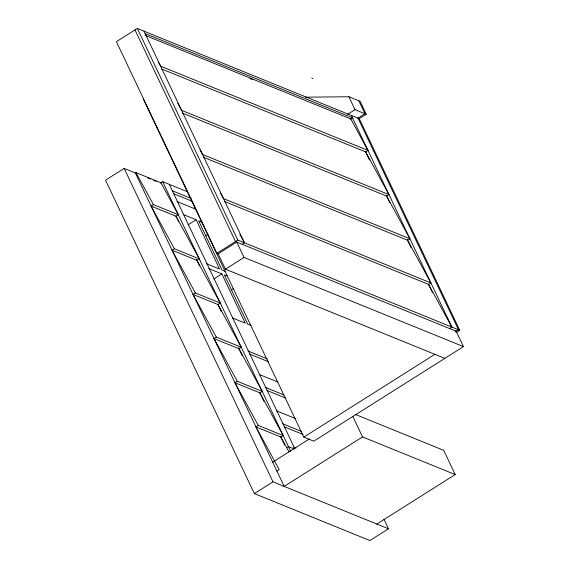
<?xml version="1.0" encoding="UTF-8"?>
<svg xmlns="http://www.w3.org/2000/svg" width="569" height="569" viewBox="0 0 569 569"><rect width="100%" height="100%" fill="white"/><g stroke="black" fill="none" stroke-linecap="round" stroke-linejoin="round"><path stroke-width="0.85" d="M456.011 332.652L459.752 330.29L359.252 118.644L137.328 28.45L116.396 41.679L216.889 253.326L218.133 253.838L225.424 269.18L444.851 358.363M136.439 173.403L124.149 168.403L105.535 180.167L254.364 493.593L369.893 540.55L388.506 528.786L383.94 519.17M178.353 214.748L153.424 204.612L151.098 206.085L176.027 216.22L178.353 214.748L160.885 182.734L135.948 172.599L135.365 172.962L284.194 486.395L362.524 436.9L455.2 474.56L376.87 524.056M160.302 183.097L162.627 181.632L187.293 191.653M347.666 114.312L355.013 109.668L366.23 114.234L358.883 118.871M350.184 119.326L352.51 117.854L145.131 33.578M188.104 224.826L196.134 219.748L219.534 269.023L206.526 263.739M357.638 118.366L364.985 113.722L358.847 100.798M172.066 250.246L174.391 248.774L199.328 258.909L196.995 260.382L172.066 250.246L195.359 292.935L220.295 303.071L217.97 304.536L193.033 294.408L195.359 292.935M205.651 235.744L207.841 234.357M161.568 68.963L365.654 151.909L367.979 150.436L350.788 118.942L145.059 35.328M216.889 253.326L237.828 240.097L459.752 330.29M218.133 253.838L236.747 242.074L244.037 257.423L463.465 346.599L313.789 441.181L303.818 437.127L143.203 98.871M242.152 244.272L244.478 242.799L143.978 31.153M225.424 269.18L244.037 257.423M213.809 278.945L221.839 273.874L245.232 323.149L232.223 317.865M231.355 289.87L233.539 288.483M182.535 113.124L386.621 196.07L388.947 194.598L365.654 151.909M214.001 338.569L216.327 337.097L241.263 347.232L238.937 348.697L214.001 338.569L237.294 381.258L262.231 391.387L259.905 392.859L234.969 382.724L237.294 381.258M203.503 157.286L407.589 240.232L409.915 238.76L386.621 196.07M407.589 240.232L430.882 282.921L428.557 284.386L224.478 201.447M255.936 426.885L258.262 425.413L283.198 435.548L280.873 437.02L255.936 426.885L279.237 469.574L276.911 471.047M449.524 328.548L451.857 327.075L351.358 115.436M455.513 331.67L458.5 329.778L358.008 118.132M286.698 447.696L288.44 446.587L294.351 448.991M303.818 437.127L434.88 354.309M272.686 462.163L309.237 439.062M254.364 493.593L272.978 481.836L388.506 528.786M305.432 97.192L348.875 96.744L360.099 101.303L366.23 114.234M311.755 78.053L313 78.558M249.784 78.522L252.252 79.525M367.979 150.436L160.6 66.16L158.509 62.32M388.947 194.598L181.568 110.315L177.763 103.33M409.915 238.76L202.543 154.476L199.996 149.818M430.882 282.921L223.51 198.638L220.544 193.204M147.912 178.061L150.365 179.057M153.644 180.394L156.105 181.39M172.35 190.793L191.177 198.446M173.296 193.595L192.13 201.248M176.916 201.511L195.75 209.164M183.126 214.463L196.134 219.748M201.881 222.088L198.631 220.765L222.031 270.04L225.281 271.363M456.174 331.25L235.502 241.569L135.002 29.922M208.823 268.582L221.839 273.874M227.579 276.207L224.328 274.884L247.728 324.159L250.979 325.482M247.956 350.988L267.501 358.925M249.706 354.11L268.433 361.72M259.08 374.409L277.807 382.019M355.938 414.666L443.692 450.328L455.2 474.56M265.218 387.34L283.945 394.95M266.961 390.462L285.688 398.072M276.342 410.761L295.887 418.706M282.48 423.692L301.207 431.302M284.223 426.814L302.95 434.424M293.604 447.113L296.044 448.109M451.857 327.075L428.557 284.386L432.397 292.473M239.819 234.257L244.478 242.799M176.027 216.22L199.328 258.909M196.995 260.382L220.295 303.071M217.97 304.536L241.263 347.232M238.937 348.697L262.231 391.387M259.905 392.859L283.198 435.548M280.873 437.02L288.924 451.765M135.948 172.599L153.424 204.612M151.098 206.085L174.391 248.774M193.033 294.408L216.327 337.097M234.969 382.724L258.262 425.413M348.875 96.744L355.013 109.668M455.847 330.561L463.465 346.599M365.398 151.375L369.466 159.939M386.337 195.466L389.765 202.685M407.276 239.563L411.081 247.579M352.872 416.572L362.524 436.9M137.328 28.45L237.828 240.097M169.278 184.328L294.714 448.493M162.627 181.632L290.667 451.281M175.935 216.021L178.702 221.839M196.518 259.379L199.669 266M217.87 304.337L221.305 311.563M238.461 347.695L242.366 355.924M259.813 392.66L264.002 401.494M280.78 436.821L284.685 445.05M124.149 168.403L272.978 481.836"/></g></svg>
